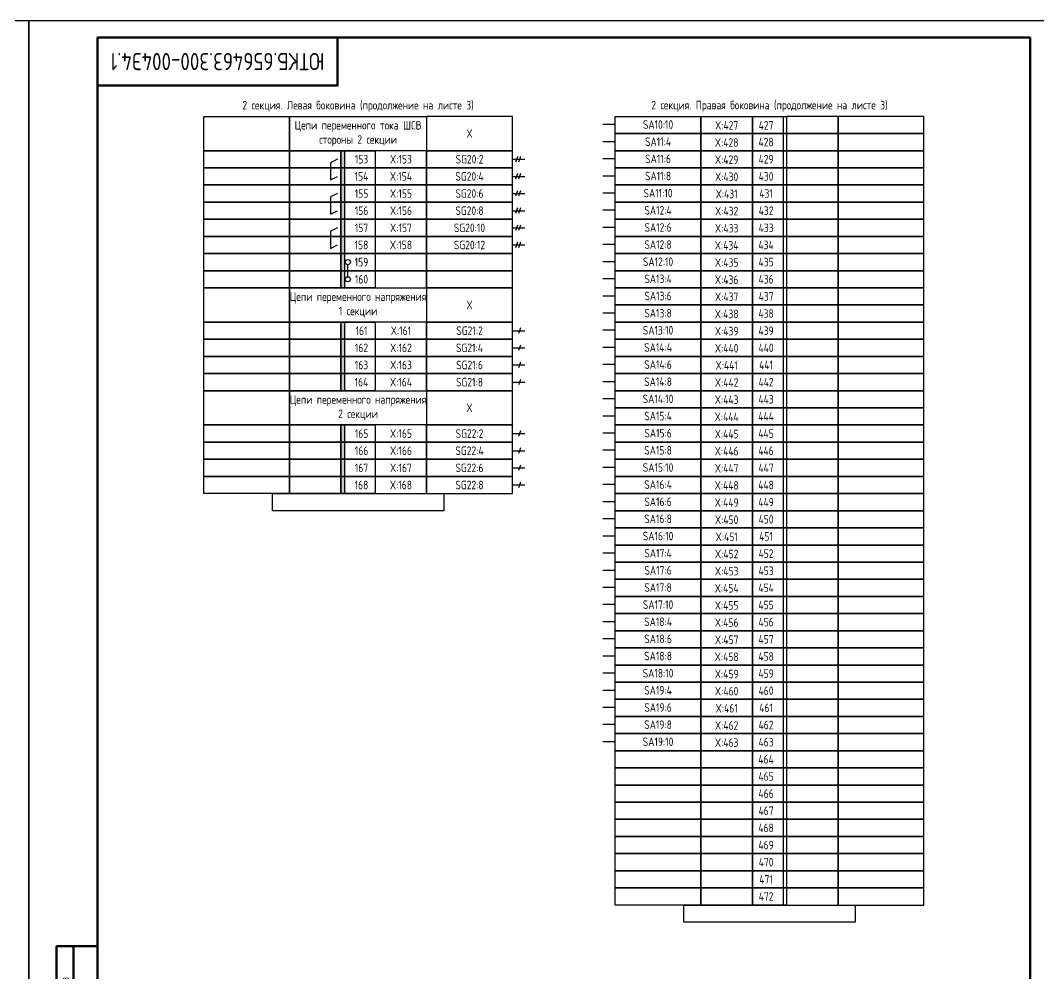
# Model space of a CAD drawing. Header units: millimetres. Extents: x -1612 to 9998, y -90 to 1220.
# Drawn here: x 8868.5 to 9165.5, y 142.1 to 420.1 of the extents above; entities that cross this region are included whole.
import ezdxf

# ---------------------------------------------------------------- set-up
doc = ezdxf.new("R2010")
doc.units = ezdxf.units.MM
doc.styles.add('Gost_type_A', font='GOST_0.TTF')

# ---------------------------------------------------------------- blocks, each defined once
blk = doc.blocks.new('Штамп левый нижний')
at = {"lineweight": 50}
for points in [[(-12, 145), (-7, 145), (-7, 110), (-12, 110)], [(-7, 145), (0, 145), (0, 110), (-7, 110)], [(-12, 110), (-7, 110), (-7, 85), (-12, 85)], [(-7, 110), (0, 110), (0, 85), (-7, 85)], [(-12, 85), (-7, 85), (-7, 60), (-12, 60)], [(-7, 85), (0, 85), (0, 60), (-7, 60)], [(-12, 60), (-7, 60), (-7, 25), (-12, 25)], [(-7, 60), (0, 60), (0, 25), (-7, 25)], [(-12, 25), (-7, 25), (-7, 0), (-12, 0)], [(-7, 25), (0, 25), (0, 0), (-7, 0)]]:
    blk.add_lwpolyline(points, close=True, dxfattribs=at)
at = {"char_height": 2.5, "attachment_point": 5, "rotation": 90, "style": 'Gost_type_A'}
for s, insert, width in [('Подп. и дата', (-9.5, 127.5), 35), ('Инв. № дубл.', (-9.5, 97.5), 25), ('Взам. инв. №', (-9.5, 72.5), 25), ('Подп. и дата', (-9.5, 42.5), 35), ('Инв. N подл.', (-9.5, 12.5), 25)]:
    blk.add_mtext(s, dxfattribs=dict(at, insert=insert, width=width))
blk = doc.blocks.new('Штамп угловой верхний')
at = {"lineweight": 50}
blk.add_lwpolyline([(0, 0), (70, 0), (70, -14), (0, -14)], close=True, dxfattribs=at)

msp = doc.modelspace()

# ---------------------------------------------------------------- hatches: boundary and pattern name
h = msp.add_hatch(color=256)
h.dxf.hatch_style = 1
h.paths.add_polyline_path([(8963, 382.07), (8962, 382.07), (8962, 342.07), (8963, 342.07)])
h = msp.add_hatch(color=256)
h.dxf.hatch_style = 1
h.paths.add_polyline_path([(8963, 332.07), (8962, 332.07), (8962, 312.07), (8963, 312.07)])
h = msp.add_hatch(color=256)
h.dxf.hatch_style = 1
h.paths.add_polyline_path([(8963, 302.07), (8962, 302.07), (8962, 282.07), (8963, 282.07)])

# ---------------------------------------------------------------- linework, layer by layer
for p, q in [((9091, 392.07), (9091, 162.07)), ((9042, 389.68), (9038.38, 389.68)), ((9042, 384.68), (9038.38, 384.68)), ((9013.54, 380.38), (9012.96, 378.76)), ((9014.33, 380.38), (9013.75, 378.76)), ((9012, 379.57), (9015.62, 379.57)), ((9042, 379.68), (9038.38, 379.68)), ((9012, 374.57), (9015.62, 374.57)), ((9013.54, 375.38), (9012.96, 373.76)), ((9014.33, 375.38), (9013.75, 373.76)), ((9042, 374.68), (9038.38, 374.68)), ((9012, 369.57), (9015.62, 369.57)), ((9013.54, 370.38), (9012.96, 368.76)), ((9014.33, 370.38), (9013.75, 368.76)), ((9042, 369.68), (9038.38, 369.68)), ((9013.54, 365.38), (9012.96, 363.76)), ((9014.33, 365.38), (9013.75, 363.76)), ((9012, 364.57), (9015.62, 364.57)), ((9042, 364.68), (9038.38, 364.68)), ((9012, 359.57), (9015.62, 359.57)), ((9013.54, 360.38), (9012.96, 358.76)), ((9014.33, 360.38), (9013.75, 358.76)), ((9042, 359.68), (9038.38, 359.68)), ((9012, 354.57), (9015.62, 354.57)), ((9013.54, 355.38), (9012.96, 353.76)), ((9014.33, 355.38), (9013.75, 353.76)), ((9042, 354.68), (9038.38, 354.68)), ((8964, 345.32), (8964, 348.82)), ((9042, 349.68), (9038.38, 349.68)), ((9042, 344.68), (9038.38, 344.68)), ((9042, 339.68), (9038.38, 339.68)), ((9042, 334.68), (9038.38, 334.68)), ((9014.33, 330.38), (9013.75, 328.76)), ((9042, 329.68), (9038.38, 329.68)), ((9012, 329.57), (9015.62, 329.57)), ((9012, 324.57), (9015.62, 324.57)), ((9014.33, 325.38), (9013.75, 323.76)), ((9042, 324.68), (9038.38, 324.68)), ((9012, 319.57), (9015.62, 319.57)), ((9014.33, 320.38), (9013.75, 318.76)), ((9042, 319.68), (9038.38, 319.68)), ((9014.33, 315.38), (9013.75, 313.76)), ((9012, 314.57), (9015.62, 314.57)), ((9042, 314.68), (9038.38, 314.68)), ((9042, 309.68), (9038.38, 309.68)), ((9042, 304.68), (9038.38, 304.68)), ((9014.33, 300.38), (9013.75, 298.76)), ((9012, 299.57), (9015.62, 299.57)), ((9042, 299.68), (9038.38, 299.68)), ((9012, 294.57), (9015.62, 294.57)), ((9014.33, 295.38), (9013.75, 293.76)), ((9042, 294.68), (9038.38, 294.68)), ((9012, 289.57), (9015.62, 289.57)), ((9014.33, 290.38), (9013.75, 288.76)), ((9042, 289.68), (9038.38, 289.68)), ((9014.33, 285.38), (9013.75, 283.76)), ((9012, 284.57), (9015.62, 284.57)), ((9042, 284.68), (9038.38, 284.68)), ((9042, 279.68), (9038.38, 279.68)), ((9042, 274.68), (9038.38, 274.68)), ((9042, 269.68), (9038.38, 269.68)), ((9042, 264.68), (9038.38, 264.68)), ((9042, 259.68), (9038.38, 259.68)), ((9042, 254.68), (9038.38, 254.68)), ((9042, 249.68), (9038.38, 249.68)), ((9042, 244.68), (9038.38, 244.68)), ((9042, 239.68), (9038.38, 239.68)), ((9042, 234.68), (9038.38, 234.68)), ((9042, 229.68), (9038.38, 229.68)), ((9042, 224.68), (9038.38, 224.68)), ((9042, 219.68), (9038.38, 219.68)), ((9042, 214.68), (9038.38, 214.68)), ((9042, 209.68), (9038.38, 209.68))]:
    msp.add_line(p, q)
for points in [[(8871, 420.07), (8871, 0.07), (8574, 0.07), (8574, 420.07)], [(9168, 420.07), (9168, 0.07), (8871, 0.07), (8871, 420.07)], [(8922, 392.07), (8947, 392.07), (8947, 382.07), (8922, 382.07)], [(8947, 392.07), (8987, 392.07), (8987, 382.07), (8947, 382.07)], [(9012, 392.07), (8987, 392.07), (8987, 382.07), (9012, 382.07)], [(9042, 392.07), (9067, 392.07), (9067, 387.07), (9042, 387.07)], [(9067, 392.07), (9082, 392.07), (9082, 387.07), (9067, 387.07)], [(9082, 392.07), (9092, 392.07), (9092, 387.07), (9082, 387.07)], [(9107, 392.07), (9092, 392.07), (9092, 387.07), (9107, 387.07)], [(9132, 392.07), (9107, 392.07), (9107, 387.07), (9132, 387.07)], [(9042, 387.07), (9067, 387.07), (9067, 377.07), (9042, 377.07)], [(9042, 387.07), (9067, 387.07), (9067, 382.07), (9042, 382.07)], [(9067, 387.07), (9082, 387.07), (9082, 382.07), (9067, 382.07)], [(9082, 387.07), (9092, 387.07), (9092, 382.07), (9082, 382.07)], [(9107, 387.07), (9092, 387.07), (9092, 382.07), (9107, 382.07)], [(9132, 387.07), (9107, 387.07), (9107, 382.07), (9132, 382.07)], [(8922, 382.07), (8947, 382.07), (8947, 377.07), (8922, 377.07)], [(8947, 382.07), (8962, 382.07), (8962, 377.07), (8947, 377.07)], [(8962, 382.07), (8972, 382.07), (8972, 377.07), (8962, 377.07)], [(8987, 382.07), (8972, 382.07), (8972, 377.07), (8987, 377.07)], [(9012, 382.07), (8987, 382.07), (8987, 377.07), (9012, 377.07)], [(9042, 382.07), (9067, 382.07), (9067, 377.07), (9042, 377.07)], [(9067, 382.07), (9082, 382.07), (9082, 377.07), (9067, 377.07)], [(9082, 382.07), (9092, 382.07), (9092, 377.07), (9082, 377.07)], [(9107, 382.07), (9092, 382.07), (9092, 377.07), (9107, 377.07)], [(9132, 382.07), (9107, 382.07), (9107, 377.07), (9132, 377.07)], [(8922, 377.07), (8947, 377.07), (8947, 372.07), (8922, 372.07)], [(8947, 377.07), (8962, 377.07), (8962, 372.07), (8947, 372.07)], [(8962, 377.07), (8972, 377.07), (8972, 372.07), (8962, 372.07)], [(8987, 377.07), (8972, 377.07), (8972, 372.07), (8987, 372.07)], [(9012, 377.07), (8987, 377.07), (8987, 372.07), (9012, 372.07)], [(9042, 377.07), (9067, 377.07), (9067, 372.07), (9042, 372.07)], [(9067, 377.07), (9082, 377.07), (9082, 372.07), (9067, 372.07)], [(9082, 377.07), (9092, 377.07), (9092, 372.07), (9082, 372.07)], [(9107, 377.07), (9092, 377.07), (9092, 372.07), (9107, 372.07)], [(9132, 377.07), (9107, 377.07), (9107, 372.07), (9132, 372.07)], [(8922, 372.07), (8947, 372.07), (8947, 367.07), (8922, 367.07)], [(8947, 372.07), (8962, 372.07), (8962, 367.07), (8947, 367.07)], [(8962, 372.07), (8972, 372.07), (8972, 367.07), (8962, 367.07)], [(8987, 372.07), (8972, 372.07), (8972, 367.07), (8987, 367.07)], [(9012, 372.07), (8987, 372.07), (8987, 367.07), (9012, 367.07)], [(9042, 372.07), (9067, 372.07), (9067, 367.07), (9042, 367.07)], [(9067, 372.07), (9082, 372.07), (9082, 367.07), (9067, 367.07)], [(9082, 372.07), (9092, 372.07), (9092, 367.07), (9082, 367.07)], [(9107, 372.07), (9092, 372.07), (9092, 367.07), (9107, 367.07)], [(9132, 372.07), (9107, 372.07), (9107, 367.07), (9132, 367.07)], [(8922, 367.07), (8947, 367.07), (8947, 362.07), (8922, 362.07)], [(8947, 367.07), (8962, 367.07), (8962, 362.07), (8947, 362.07)], [(8962, 367.07), (8972, 367.07), (8972, 362.07), (8962, 362.07)], [(8987, 367.07), (8972, 367.07), (8972, 362.07), (8987, 362.07)], [(9012, 367.07), (8987, 367.07), (8987, 362.07), (9012, 362.07)], [(9042, 367.07), (9067, 367.07), (9067, 362.07), (9042, 362.07)], [(9067, 367.07), (9082, 367.07), (9082, 362.07), (9067, 362.07)], [(9082, 367.07), (9092, 367.07), (9092, 362.07), (9082, 362.07)], [(9107, 367.07), (9092, 367.07), (9092, 362.07), (9107, 362.07)], [(9132, 367.07), (9107, 367.07), (9107, 362.07), (9132, 362.07)], [(8922, 362.07), (8947, 362.07), (8947, 357.07), (8922, 357.07)], [(8947, 362.07), (8962, 362.07), (8962, 357.07), (8947, 357.07)], [(8962, 362.07), (8972, 362.07), (8972, 357.07), (8962, 357.07)], [(8987, 362.07), (8972, 362.07), (8972, 357.07), (8987, 357.07)], [(9012, 362.07), (8987, 362.07), (8987, 357.07), (9012, 357.07)], [(9042, 362.07), (9067, 362.07), (9067, 357.07), (9042, 357.07)], [(9067, 362.07), (9082, 362.07), (9082, 357.07), (9067, 357.07)], [(9082, 362.07), (9092, 362.07), (9092, 357.07), (9082, 357.07)], [(9107, 362.07), (9092, 362.07), (9092, 357.07), (9107, 357.07)], [(9132, 362.07), (9107, 362.07), (9107, 357.07), (9132, 357.07)], [(8922, 357.07), (8947, 357.07), (8947, 352.07), (8922, 352.07)], [(8947, 357.07), (8962, 357.07), (8962, 352.07), (8947, 352.07)], [(8962, 357.07), (8972, 357.07), (8972, 352.07), (8962, 352.07)], [(8987, 357.07), (8972, 357.07), (8972, 352.07), (8987, 352.07)], [(9012, 357.07), (8987, 357.07), (8987, 352.07), (9012, 352.07)], [(9042, 357.07), (9067, 357.07), (9067, 352.07), (9042, 352.07)], [(9067, 357.07), (9082, 357.07), (9082, 352.07), (9067, 352.07)], [(9082, 357.07), (9092, 357.07), (9092, 352.07), (9082, 352.07)], [(9107, 357.07), (9092, 357.07), (9092, 352.07), (9107, 352.07)], [(9132, 357.07), (9107, 357.07), (9107, 352.07), (9132, 352.07)], [(8922, 352.07), (8947, 352.07), (8947, 347.07), (8922, 347.07)], [(8947, 352.07), (8962, 352.07), (8962, 347.07), (8947, 347.07)], [(8962, 352.07), (8972, 352.07), (8972, 347.07), (8962, 347.07)], [(8987, 352.07), (8972, 352.07), (8972, 347.07), (8987, 347.07)], [(9012, 352.07), (8987, 352.07), (8987, 347.07), (9012, 347.07)], [(9042, 352.07), (9067, 352.07), (9067, 347.07), (9042, 347.07)], [(9067, 352.07), (9082, 352.07), (9082, 347.07), (9067, 347.07)], [(9082, 352.07), (9092, 352.07), (9092, 347.07), (9082, 347.07)], [(9107, 352.07), (9092, 352.07), (9092, 347.07), (9107, 347.07)], [(9132, 352.07), (9107, 352.07), (9107, 347.07), (9132, 347.07)], [(8922, 347.07), (8947, 347.07), (8947, 342.07), (8922, 342.07)], [(8947, 347.07), (8962, 347.07), (8962, 342.07), (8947, 342.07)], [(8962, 347.07), (8972, 347.07), (8972, 342.07), (8962, 342.07)], [(8987, 347.07), (8972, 347.07), (8972, 342.07), (8987, 342.07)], [(9012, 347.07), (8987, 347.07), (8987, 342.07), (9012, 342.07)], [(9042, 347.07), (9067, 347.07), (9067, 342.07), (9042, 342.07)], [(9067, 347.07), (9082, 347.07), (9082, 342.07), (9067, 342.07)], [(9082, 347.07), (9092, 347.07), (9092, 342.07), (9082, 342.07)], [(9107, 347.07), (9092, 347.07), (9092, 342.07), (9107, 342.07)], [(9132, 347.07), (9107, 347.07), (9107, 342.07), (9132, 342.07)], [(8922, 342.07), (8947, 342.07), (8947, 332.07), (8922, 332.07)], [(8947, 342.07), (8987, 342.07), (8987, 332.07), (8947, 332.07)], [(9012, 342.07), (8987, 342.07), (8987, 332.07), (9012, 332.07)], [(9042, 342.07), (9067, 342.07), (9067, 337.07), (9042, 337.07)], [(9067, 342.07), (9082, 342.07), (9082, 337.07), (9067, 337.07)], [(9082, 342.07), (9092, 342.07), (9092, 337.07), (9082, 337.07)], [(9107, 342.07), (9092, 342.07), (9092, 337.07), (9107, 337.07)], [(9132, 342.07), (9107, 342.07), (9107, 337.07), (9132, 337.07)], [(9042, 337.07), (9067, 337.07), (9067, 332.07), (9042, 332.07)], [(9067, 337.07), (9082, 337.07), (9082, 332.07), (9067, 332.07)], [(9082, 337.07), (9092, 337.07), (9092, 332.07), (9082, 332.07)], [(9107, 337.07), (9092, 337.07), (9092, 332.07), (9107, 332.07)], [(9132, 337.07), (9107, 337.07), (9107, 332.07), (9132, 332.07)], [(8922, 332.07), (8947, 332.07), (8947, 327.07), (8922, 327.07)], [(8947, 332.07), (8962, 332.07), (8962, 327.07), (8947, 327.07)], [(8962, 332.07), (8972, 332.07), (8972, 327.07), (8962, 327.07)], [(8987, 332.07), (8972, 332.07), (8972, 327.07), (8987, 327.07)], [(9012, 332.07), (8987, 332.07), (8987, 327.07), (9012, 327.07)], [(9042, 332.07), (9067, 332.07), (9067, 327.07), (9042, 327.07)], [(9067, 332.07), (9082, 332.07), (9082, 327.07), (9067, 327.07)], [(9082, 332.07), (9092, 332.07), (9092, 327.07), (9082, 327.07)], [(9107, 332.07), (9092, 332.07), (9092, 327.07), (9107, 327.07)], [(9132, 332.07), (9107, 332.07), (9107, 327.07), (9132, 327.07)], [(8922, 327.07), (8947, 327.07), (8947, 322.07), (8922, 322.07)], [(8947, 327.07), (8962, 327.07), (8962, 322.07), (8947, 322.07)], [(8962, 327.07), (8972, 327.07), (8972, 322.07), (8962, 322.07)], [(8987, 327.07), (8972, 327.07), (8972, 322.07), (8987, 322.07)], [(9012, 327.07), (8987, 327.07), (8987, 322.07), (9012, 322.07)], [(9042, 327.07), (9067, 327.07), (9067, 322.07), (9042, 322.07)], [(9067, 327.07), (9082, 327.07), (9082, 322.07), (9067, 322.07)], [(9082, 327.07), (9092, 327.07), (9092, 322.07), (9082, 322.07)], [(9107, 327.07), (9092, 327.07), (9092, 322.07), (9107, 322.07)], [(9132, 327.07), (9107, 327.07), (9107, 322.07), (9132, 322.07)], [(8922, 322.07), (8947, 322.07), (8947, 317.07), (8922, 317.07)], [(8947, 322.07), (8962, 322.07), (8962, 317.07), (8947, 317.07)], [(8962, 322.07), (8972, 322.07), (8972, 317.07), (8962, 317.07)], [(8987, 322.07), (8972, 322.07), (8972, 317.07), (8987, 317.07)], [(9012, 322.07), (8987, 322.07), (8987, 317.07), (9012, 317.07)], [(9042, 322.07), (9067, 322.07), (9067, 317.07), (9042, 317.07)], [(9067, 322.07), (9082, 322.07), (9082, 317.07), (9067, 317.07)], [(9082, 322.07), (9092, 322.07), (9092, 317.07), (9082, 317.07)], [(9107, 322.07), (9092, 322.07), (9092, 317.07), (9107, 317.07)], [(9132, 322.07), (9107, 322.07), (9107, 317.07), (9132, 317.07)], [(8922, 317.07), (8947, 317.07), (8947, 312.07), (8922, 312.07)], [(8947, 317.07), (8962, 317.07), (8962, 312.07), (8947, 312.07)], [(8962, 317.07), (8972, 317.07), (8972, 312.07), (8962, 312.07)], [(8987, 317.07), (8972, 317.07), (8972, 312.07), (8987, 312.07)], [(9012, 317.07), (8987, 317.07), (8987, 312.07), (9012, 312.07)], [(9042, 317.07), (9067, 317.07), (9067, 312.07), (9042, 312.07)], [(9067, 317.07), (9082, 317.07), (9082, 312.07), (9067, 312.07)], [(9082, 317.07), (9092, 317.07), (9092, 312.07), (9082, 312.07)], [(9107, 317.07), (9092, 317.07), (9092, 312.07), (9107, 312.07)], [(9132, 317.07), (9107, 317.07), (9107, 312.07), (9132, 312.07)], [(8922, 312.07), (8947, 312.07), (8947, 302.07), (8922, 302.07)], [(8947, 312.07), (8987, 312.07), (8987, 302.07), (8947, 302.07)], [(9012, 312.07), (8987, 312.07), (8987, 302.07), (9012, 302.07)], [(9042, 312.07), (9067, 312.07), (9067, 307.07), (9042, 307.07)], [(9067, 312.07), (9082, 312.07), (9082, 307.07), (9067, 307.07)], [(9082, 312.07), (9092, 312.07), (9092, 307.07), (9082, 307.07)], [(9107, 312.07), (9092, 312.07), (9092, 307.07), (9107, 307.07)], [(9132, 312.07), (9107, 312.07), (9107, 307.07), (9132, 307.07)], [(9042, 307.07), (9067, 307.07), (9067, 302.07), (9042, 302.07)], [(9067, 307.07), (9082, 307.07), (9082, 302.07), (9067, 302.07)], [(9082, 307.07), (9092, 307.07), (9092, 302.07), (9082, 302.07)], [(9107, 307.07), (9092, 307.07), (9092, 302.07), (9107, 302.07)], [(9132, 307.07), (9107, 307.07), (9107, 302.07), (9132, 302.07)], [(8922, 302.07), (8947, 302.07), (8947, 297.07), (8922, 297.07)], [(8947, 302.07), (8962, 302.07), (8962, 297.07), (8947, 297.07)], [(8962, 302.07), (8972, 302.07), (8972, 297.07), (8962, 297.07)], [(8987, 302.07), (8972, 302.07), (8972, 297.07), (8987, 297.07)], [(9012, 302.07), (8987, 302.07), (8987, 297.07), (9012, 297.07)], [(9042, 302.07), (9067, 302.07), (9067, 297.07), (9042, 297.07)], [(9067, 302.07), (9082, 302.07), (9082, 297.07), (9067, 297.07)], [(9082, 302.07), (9092, 302.07), (9092, 297.07), (9082, 297.07)], [(9107, 302.07), (9092, 302.07), (9092, 297.07), (9107, 297.07)], [(9132, 302.07), (9107, 302.07), (9107, 297.07), (9132, 297.07)], [(8922, 297.07), (8947, 297.07), (8947, 292.07), (8922, 292.07)], [(8947, 297.07), (8962, 297.07), (8962, 292.07), (8947, 292.07)], [(8962, 297.07), (8972, 297.07), (8972, 292.07), (8962, 292.07)], [(8987, 297.07), (8972, 297.07), (8972, 292.07), (8987, 292.07)], [(9012, 297.07), (8987, 297.07), (8987, 292.07), (9012, 292.07)], [(9042, 297.07), (9067, 297.07), (9067, 292.07), (9042, 292.07)], [(9067, 297.07), (9082, 297.07), (9082, 292.07), (9067, 292.07)], [(9082, 297.07), (9092, 297.07), (9092, 292.07), (9082, 292.07)], [(9107, 297.07), (9092, 297.07), (9092, 292.07), (9107, 292.07)], [(9132, 297.07), (9107, 297.07), (9107, 292.07), (9132, 292.07)], [(8922, 292.07), (8947, 292.07), (8947, 287.07), (8922, 287.07)], [(8947, 292.07), (8962, 292.07), (8962, 287.07), (8947, 287.07)], [(8962, 292.07), (8972, 292.07), (8972, 287.07), (8962, 287.07)], [(8987, 292.07), (8972, 292.07), (8972, 287.07), (8987, 287.07)], [(9012, 292.07), (8987, 292.07), (8987, 287.07), (9012, 287.07)], [(9042, 292.07), (9067, 292.07), (9067, 287.07), (9042, 287.07)], [(9067, 292.07), (9082, 292.07), (9082, 287.07), (9067, 287.07)], [(9082, 292.07), (9092, 292.07), (9092, 287.07), (9082, 287.07)], [(9107, 292.07), (9092, 292.07), (9092, 287.07), (9107, 287.07)], [(9132, 292.07), (9107, 292.07), (9107, 287.07), (9132, 287.07)], [(8922, 287.07), (8947, 287.07), (8947, 282.07), (8922, 282.07)], [(8947, 287.07), (8962, 287.07), (8962, 282.07), (8947, 282.07)], [(8962, 287.07), (8972, 287.07), (8972, 282.07), (8962, 282.07)], [(8987, 287.07), (8972, 287.07), (8972, 282.07), (8987, 282.07)], [(9012, 287.07), (8987, 287.07), (8987, 282.07), (9012, 282.07)], [(9042, 287.07), (9067, 287.07), (9067, 282.07), (9042, 282.07)], [(9067, 287.07), (9082, 287.07), (9082, 282.07), (9067, 282.07)], [(9082, 287.07), (9092, 287.07), (9092, 282.07), (9082, 282.07)], [(9107, 287.07), (9092, 287.07), (9092, 282.07), (9107, 282.07)], [(9132, 287.07), (9107, 287.07), (9107, 282.07), (9132, 282.07)], [(8942, 282.07), (8992, 282.07), (8992, 277.07), (8942, 277.07)], [(9042, 282.07), (9067, 282.07), (9067, 277.07), (9042, 277.07)], [(9067, 282.07), (9082, 282.07), (9082, 277.07), (9067, 277.07)], [(9082, 282.07), (9092, 282.07), (9092, 277.07), (9082, 277.07)], [(9107, 282.07), (9092, 282.07), (9092, 277.07), (9107, 277.07)], [(9132, 282.07), (9107, 282.07), (9107, 277.07), (9132, 277.07)], [(9042, 277.07), (9067, 277.07), (9067, 272.07), (9042, 272.07)], [(9067, 277.07), (9082, 277.07), (9082, 272.07), (9067, 272.07)], [(9082, 277.07), (9092, 277.07), (9092, 272.07), (9082, 272.07)], [(9107, 277.07), (9092, 277.07), (9092, 272.07), (9107, 272.07)], [(9132, 277.07), (9107, 277.07), (9107, 272.07), (9132, 272.07)], [(9042, 272.07), (9067, 272.07), (9067, 267.07), (9042, 267.07)], [(9067, 272.07), (9082, 272.07), (9082, 267.07), (9067, 267.07)], [(9082, 272.07), (9092, 272.07), (9092, 267.07), (9082, 267.07)], [(9107, 272.07), (9092, 272.07), (9092, 267.07), (9107, 267.07)], [(9132, 272.07), (9107, 272.07), (9107, 267.07), (9132, 267.07)], [(9042, 267.07), (9067, 267.07), (9067, 262.07), (9042, 262.07)], [(9067, 267.07), (9082, 267.07), (9082, 262.07), (9067, 262.07)], [(9082, 267.07), (9092, 267.07), (9092, 262.07), (9082, 262.07)], [(9107, 267.07), (9092, 267.07), (9092, 262.07), (9107, 262.07)], [(9132, 267.07), (9107, 267.07), (9107, 262.07), (9132, 262.07)], [(9042, 262.07), (9067, 262.07), (9067, 257.07), (9042, 257.07)], [(9067, 262.07), (9082, 262.07), (9082, 257.07), (9067, 257.07)], [(9082, 262.07), (9092, 262.07), (9092, 257.07), (9082, 257.07)], [(9107, 262.07), (9092, 262.07), (9092, 257.07), (9107, 257.07)], [(9132, 262.07), (9107, 262.07), (9107, 257.07), (9132, 257.07)], [(9042, 257.07), (9067, 257.07), (9067, 252.07), (9042, 252.07)], [(9067, 257.07), (9082, 257.07), (9082, 252.07), (9067, 252.07)], [(9082, 257.07), (9092, 257.07), (9092, 252.07), (9082, 252.07)], [(9107, 257.07), (9092, 257.07), (9092, 252.07), (9107, 252.07)], [(9132, 257.07), (9107, 257.07), (9107, 252.07), (9132, 252.07)], [(9042, 252.07), (9067, 252.07), (9067, 247.07), (9042, 247.07)], [(9067, 252.07), (9082, 252.07), (9082, 247.07), (9067, 247.07)], [(9082, 252.07), (9092, 252.07), (9092, 247.07), (9082, 247.07)], [(9107, 252.07), (9092, 252.07), (9092, 247.07), (9107, 247.07)], [(9132, 252.07), (9107, 252.07), (9107, 247.07), (9132, 247.07)], [(9042, 247.07), (9067, 247.07), (9067, 242.07), (9042, 242.07)], [(9067, 247.07), (9082, 247.07), (9082, 242.07), (9067, 242.07)], [(9082, 247.07), (9092, 247.07), (9092, 242.07), (9082, 242.07)], [(9107, 247.07), (9092, 247.07), (9092, 242.07), (9107, 242.07)], [(9132, 247.07), (9107, 247.07), (9107, 242.07), (9132, 242.07)], [(9042, 242.07), (9067, 242.07), (9067, 237.07), (9042, 237.07)], [(9067, 242.07), (9082, 242.07), (9082, 237.07), (9067, 237.07)], [(9082, 242.07), (9092, 242.07), (9092, 237.07), (9082, 237.07)], [(9107, 242.07), (9092, 242.07), (9092, 237.07), (9107, 237.07)], [(9132, 242.07), (9107, 242.07), (9107, 237.07), (9132, 237.07)], [(9042, 237.07), (9067, 237.07), (9067, 232.07), (9042, 232.07)], [(9067, 237.07), (9082, 237.07), (9082, 232.07), (9067, 232.07)], [(9082, 237.07), (9092, 237.07), (9092, 232.07), (9082, 232.07)], [(9107, 237.07), (9092, 237.07), (9092, 232.07), (9107, 232.07)], [(9132, 237.07), (9107, 237.07), (9107, 232.07), (9132, 232.07)], [(9042, 232.07), (9067, 232.07), (9067, 227.07), (9042, 227.07)], [(9067, 232.07), (9082, 232.07), (9082, 227.07), (9067, 227.07)], [(9082, 232.07), (9092, 232.07), (9092, 227.07), (9082, 227.07)], [(9107, 232.07), (9092, 232.07), (9092, 227.07), (9107, 227.07)], [(9132, 232.07), (9107, 232.07), (9107, 227.07), (9132, 227.07)], [(9042, 227.07), (9067, 227.07), (9067, 222.07), (9042, 222.07)], [(9067, 227.07), (9082, 227.07), (9082, 222.07), (9067, 222.07)], [(9082, 227.07), (9092, 227.07), (9092, 222.07), (9082, 222.07)], [(9107, 227.07), (9092, 227.07), (9092, 222.07), (9107, 222.07)], [(9132, 227.07), (9107, 227.07), (9107, 222.07), (9132, 222.07)], [(9042, 222.07), (9067, 222.07), (9067, 217.07), (9042, 217.07)], [(9067, 222.07), (9082, 222.07), (9082, 217.07), (9067, 217.07)], [(9082, 222.07), (9092, 222.07), (9092, 217.07), (9082, 217.07)], [(9107, 222.07), (9092, 222.07), (9092, 217.07), (9107, 217.07)], [(9132, 222.07), (9107, 222.07), (9107, 217.07), (9132, 217.07)], [(9042, 217.07), (9067, 217.07), (9067, 212.07), (9042, 212.07)], [(9067, 217.07), (9082, 217.07), (9082, 212.07), (9067, 212.07)], [(9082, 217.07), (9092, 217.07), (9092, 212.07), (9082, 212.07)], [(9107, 217.07), (9092, 217.07), (9092, 212.07), (9107, 212.07)], [(9132, 217.07), (9107, 217.07), (9107, 212.07), (9132, 212.07)], [(9042, 212.07), (9067, 212.07), (9067, 207.07), (9042, 207.07)], [(9067, 212.07), (9082, 212.07), (9082, 207.07), (9067, 207.07)], [(9082, 212.07), (9092, 212.07), (9092, 207.07), (9082, 207.07)], [(9107, 212.07), (9092, 212.07), (9092, 207.07), (9107, 207.07)], [(9132, 212.07), (9107, 212.07), (9107, 207.07), (9132, 207.07)], [(9042, 207.07), (9067, 207.07), (9067, 202.07), (9042, 202.07)], [(9067, 207.07), (9082, 207.07), (9082, 202.07), (9067, 202.07)], [(9082, 207.07), (9092, 207.07), (9092, 202.07), (9082, 202.07)], [(9107, 207.07), (9092, 207.07), (9092, 202.07), (9107, 202.07)], [(9132, 207.07), (9107, 207.07), (9107, 202.07), (9132, 202.07)], [(9042, 202.07), (9067, 202.07), (9067, 197.07), (9042, 197.07)], [(9067, 202.07), (9082, 202.07), (9082, 197.07), (9067, 197.07)], [(9082, 202.07), (9092, 202.07), (9092, 197.07), (9082, 197.07)], [(9107, 202.07), (9092, 202.07), (9092, 197.07), (9107, 197.07)], [(9132, 202.07), (9107, 202.07), (9107, 197.07), (9132, 197.07)], [(9042, 197.07), (9067, 197.07), (9067, 192.07), (9042, 192.07)], [(9067, 197.07), (9082, 197.07), (9082, 192.07), (9067, 192.07)], [(9082, 197.07), (9092, 197.07), (9092, 192.07), (9082, 192.07)], [(9107, 197.07), (9092, 197.07), (9092, 192.07), (9107, 192.07)], [(9132, 197.07), (9107, 197.07), (9107, 192.07), (9132, 192.07)], [(9042, 192.07), (9067, 192.07), (9067, 187.07), (9042, 187.07)], [(9067, 192.07), (9082, 192.07), (9082, 187.07), (9067, 187.07)], [(9082, 192.07), (9092, 192.07), (9092, 187.07), (9082, 187.07)], [(9107, 192.07), (9092, 192.07), (9092, 187.07), (9107, 187.07)], [(9132, 192.07), (9107, 192.07), (9107, 187.07), (9132, 187.07)], [(9042, 187.07), (9067, 187.07), (9067, 182.07), (9042, 182.07)], [(9067, 187.07), (9082, 187.07), (9082, 182.07), (9067, 182.07)], [(9082, 187.07), (9092, 187.07), (9092, 182.07), (9082, 182.07)], [(9107, 187.07), (9092, 187.07), (9092, 182.07), (9107, 182.07)], [(9132, 187.07), (9107, 187.07), (9107, 182.07), (9132, 182.07)], [(9042, 182.07), (9067, 182.07), (9067, 177.07), (9042, 177.07)], [(9067, 182.07), (9082, 182.07), (9082, 177.07), (9067, 177.07)], [(9082, 182.07), (9092, 182.07), (9092, 177.07), (9082, 177.07)], [(9107, 182.07), (9092, 182.07), (9092, 177.07), (9107, 177.07)], [(9132, 182.07), (9107, 182.07), (9107, 177.07), (9132, 177.07)], [(9042, 177.07), (9067, 177.07), (9067, 172.07), (9042, 172.07)], [(9067, 177.07), (9082, 177.07), (9082, 172.07), (9067, 172.07)], [(9082, 177.07), (9092, 177.07), (9092, 172.07), (9082, 172.07)], [(9107, 177.07), (9092, 177.07), (9092, 172.07), (9107, 172.07)], [(9132, 177.07), (9107, 177.07), (9107, 172.07), (9132, 172.07)], [(9042, 172.07), (9067, 172.07), (9067, 167.07), (9042, 167.07)], [(9067, 172.07), (9082, 172.07), (9082, 167.07), (9067, 167.07)], [(9082, 172.07), (9092, 172.07), (9092, 167.07), (9082, 167.07)], [(9107, 172.07), (9092, 172.07), (9092, 167.07), (9107, 167.07)], [(9132, 172.07), (9107, 172.07), (9107, 167.07), (9132, 167.07)], [(9042, 167.07), (9067, 167.07), (9067, 162.07), (9042, 162.07)], [(9067, 167.07), (9082, 167.07), (9082, 162.07), (9067, 162.07)], [(9082, 167.07), (9092, 167.07), (9092, 162.07), (9082, 162.07)], [(9107, 167.07), (9092, 167.07), (9092, 162.07), (9107, 162.07)], [(9132, 167.07), (9107, 167.07), (9107, 162.07), (9132, 162.07)], [(9062, 162.07), (9112, 162.07), (9112, 157.07), (9062, 157.07)]]:
    msp.add_lwpolyline(points, close=True)
at = {"lineweight": 50}
msp.add_lwpolyline([(9163, 415.07), (9163, 5.07), (8891, 5.07), (8891, 415.07)], close=True, dxfattribs=at)
for points in [[(8962, 342.07), (8962, 382.07), (8963, 382.07), (8963, 342.07)], [(8961, 379.57), (8959, 378.57), (8959, 373.57), (8961, 374.57)], [(8961, 369.57), (8959, 368.57), (8959, 363.57), (8961, 364.57)], [(8961, 359.57), (8959, 358.57), (8959, 353.57), (8961, 354.57)], [(8962, 312.07), (8962, 332.07), (8963, 332.07), (8963, 312.07)], [(8962, 282.07), (8962, 302.07), (8963, 302.07), (8963, 282.07)]]:
    msp.add_lwpolyline(points)
for centre in [(8964, 349.57), (8964, 344.57)]:
    msp.add_circle(centre, 0.75)

# ---------------------------------------------------------------- block references
for name, p in [('Штамп угловой верхний', (8891, 415.07)), ('Штамп левый нижний', (8891, 5.07))]:
    msp.add_blockref(name, p)

# ---------------------------------------------------------------- texts
at = {"insert": (8926, 408.07), "char_height": 5, "width": 70, "attachment_point": 5, "rotation": 180, "style": 'Gost_type_A'}
msp.add_mtext('ЮТКБ.656463.300-004Э4.1', dxfattribs=at)
at = {"char_height": 2.5, "attachment_point": 5, "style": 'Gost_type_A'}
for s, insert, width in [('2 секция. Левая боковина (продолжение на листе 3)', (8967, 395), 90), ('2 секция. Правая боковина (продолжение на листе 3)', (9087, 395.03), 90), ('Цепи переменного тока ШСВ\\Pстороны 2 секции', (8967, 387.07), 40), ('SA10:10', (9054.5, 389.68), 25), ('X', (8999.5, 387.07), 25), ('SA11:4', (9054.5, 384.68), 25), ('SG20:2', (8999.5, 379.57), 25), ('SA11:6', (9054.5, 379.68), 25), ('SG20:4', (8999.5, 374.57), 25), ('SA11:8', (9054.5, 374.68), 25), ('SG20:6', (8999.5, 369.57), 25), ('SA11:10', (9054.5, 369.68), 25), ('SG20:8', (8999.5, 364.57), 25), ('SA12:4', (9054.5, 364.68), 25), ('SG20:10', (8999.5, 359.57), 25), ('SA12:6', (9054.5, 359.68), 25), ('SG20:12', (8999.5, 354.57), 25), ('SA12:8', (9054.5, 354.68), 25), ('SA12:10', (9054.5, 349.68), 25), ('SA13:4', (9054.5, 344.68), 25), ('Цепи переменного напряжения 1 секции', (8967, 337.07), 40), ('SA13:6', (9054.5, 339.68), 25), ('X', (8999.5, 337.07), 25), ('SA13:8', (9054.5, 334.68), 25), ('SG21:2', (8999.5, 329.57), 25), ('SA13:10', (9054.5, 329.68), 25), ('SG21:4', (8999.5, 324.57), 25), ('SA14:4', (9054.5, 324.68), 25), ('SG21:6', (8999.5, 319.57), 25), ('SA14:6', (9054.5, 319.68), 25), ('SG21:8', (8999.5, 314.57), 25), ('SA14:8', (9054.5, 314.68), 25), ('Цепи переменного напряжения 2 секции', (8967, 307.07), 40), ('SA14:10', (9054.5, 309.68), 25), ('X', (8999.5, 307.07), 25), ('SA15:4', (9054.5, 304.68), 25), ('SG22:2', (8999.5, 299.57), 25), ('SA15:6', (9054.5, 299.68), 25), ('SG22:4', (8999.5, 294.57), 25), ('SA15:8', (9054.5, 294.68), 25), ('SG22:6', (8999.5, 289.57), 25), ('SA15:10', (9054.5, 289.68), 25), ('SG22:8', (8999.5, 284.57), 25), ('SA16:4', (9054.5, 284.68), 25), ('SA16:6', (9054.5, 279.68), 25), ('SA16:8', (9054.5, 274.68), 25), ('SA16:10', (9054.5, 269.68), 25), ('SA17:4', (9054.5, 264.68), 25), ('SA17:6', (9054.5, 259.68), 25), ('SA17:8', (9054.5, 254.68), 25), ('SA17:10', (9054.5, 249.68), 25), ('SA18:4', (9054.5, 244.68), 25), ('SA18:6', (9054.5, 239.68), 25), ('SA18:8', (9054.5, 234.68), 25), ('SA18:10', (9054.5, 229.68), 25), ('SA19:4', (9054.5, 224.68), 25), ('SA19:6', (9054.5, 219.68), 25), ('SA19:8', (9054.5, 214.68), 25), ('SA19:10', (9054.5, 209.68), 25)]:
    msp.add_mtext(s, dxfattribs=dict(at, insert=insert, width=width))
at = {"ltscale": 10, "char_height": 2.5, "attachment_point": 5, "style": 'Gost_type_A'}
for s, insert, width in [('X:427', (9074.5, 389.45), 15), ('427', (9086, 389.45), 8), ('X:428', (9074.5, 384.45), 15), ('428', (9086, 384.57), 8), ('153', (8968, 379.57), 8), ('X:153', (8979.5, 379.57), 15), ('X:429', (9074.5, 379.45), 15), ('429', (9086, 379.57), 8), ('154', (8968, 374.57), 8), ('X:154', (8979.5, 374.57), 15), ('X:430', (9074.5, 374.45), 15), ('430', (9086, 374.57), 8), ('155', (8968, 369.57), 8), ('X:155', (8979.5, 369.57), 15), ('X:431', (9074.5, 369.45), 15), ('431', (9086, 369.57), 8), ('156', (8968, 364.57), 8), ('X:156', (8979.5, 364.57), 15), ('X:432', (9074.5, 364.45), 15), ('432', (9086, 364.57), 8), ('157', (8968, 359.57), 8), ('X:157', (8979.5, 359.57), 15), ('X:433', (9074.5, 359.45), 15), ('433', (9086, 359.57), 8), ('158', (8968, 354.57), 8), ('X:158', (8979.5, 354.57), 15), ('X:434', (9074.5, 354.45), 15), ('434', (9086, 354.57), 8), ('159', (8968, 349.57), 8), ('X:435', (9074.5, 349.45), 15), ('435', (9086, 349.57), 8), ('160', (8968, 344.57), 8), ('X:436', (9074.5, 344.45), 15), ('436', (9086, 344.57), 8), ('X:437', (9074.5, 339.45), 15), ('437', (9086, 339.57), 8), ('X:438', (9074.5, 334.45), 15), ('438', (9086, 334.57), 8), ('161', (8968, 329.57), 8), ('X:161', (8979.5, 329.57), 15), ('X:439', (9074.5, 329.45), 15), ('439', (9086, 329.57), 8), ('162', (8968, 324.57), 8), ('X:162', (8979.5, 324.57), 15), ('X:440', (9074.5, 324.45), 15), ('440', (9086, 324.57), 8), ('163', (8968, 319.57), 8), ('X:163', (8979.5, 319.57), 15), ('441', (9086, 319.57), 8), ('X:441', (9074.5, 319.45), 15), ('164', (8968, 314.57), 8), ('X:164', (8979.5, 314.57), 15), ('X:442', (9074.5, 314.45), 15), ('442', (9086, 314.57), 8), ('X:443', (9074.5, 309.45), 15), ('443', (9086, 309.57), 8), ('X:444', (9074.5, 304.45), 15), ('444', (9086, 304.57), 8), ('165', (8968, 299.57), 8), ('X:165', (8979.5, 299.57), 15), ('X:445', (9074.5, 299.45), 15), ('445', (9086, 299.57), 8), ('166', (8968, 294.57), 8), ('X:166', (8979.5, 294.57), 15), ('X:446', (9074.5, 294.45), 15), ('446', (9086, 294.57), 8), ('167', (8968, 289.57), 8), ('X:167', (8979.5, 289.57), 15), ('X:447', (9074.5, 289.45), 15), ('447', (9086, 289.57), 8), ('168', (8968, 284.57), 8), ('X:168', (8979.5, 284.57), 15), ('X:448', (9074.5, 284.45), 15), ('448', (9086, 284.57), 8), ('X:449', (9074.5, 279.45), 15), ('449', (9086, 279.57), 8), ('X:450', (9074.5, 274.45), 15), ('450', (9086, 274.57), 8), ('X:451', (9074.5, 269.45), 15), ('451', (9086, 269.57), 8), ('X:452', (9074.5, 264.45), 15), ('452', (9086, 264.57), 8), ('X:453', (9074.5, 259.45), 15), ('453', (9086, 259.57), 8), ('X:454', (9074.5, 254.45), 15), ('454', (9086, 254.57), 8), ('X:455', (9074.5, 249.45), 15), ('455', (9086, 249.57), 8), ('X:456', (9074.5, 244.45), 15), ('456', (9086, 244.57), 8), ('X:457', (9074.5, 239.45), 15), ('457', (9086, 239.57), 8), ('X:458', (9074.5, 234.45), 15), ('458', (9086, 234.57), 8), ('X:459', (9074.5, 229.45), 15), ('459', (9086, 229.57), 8), ('460', (9086, 224.57), 8), ('X:460', (9074.5, 224.45), 15), ('X:461', (9074.5, 219.45), 15), ('461', (9086, 219.57), 8), ('X:462', (9074.5, 214.45), 15), ('462', (9086, 214.57), 8), ('X:463', (9074.5, 209.45), 15), ('463', (9086, 209.57), 8), ('464', (9086, 204.57), 8), ('465', (9086, 199.57), 8), ('466', (9086, 194.57), 8), ('467', (9086, 189.57), 8), ('468', (9086, 184.57), 8), ('469', (9086, 179.57), 8), ('470', (9086, 174.57), 8), ('471', (9086, 169.57), 8), ('472', (9086, 164.57), 8)]:
    msp.add_mtext(s, dxfattribs=dict(at, insert=insert, width=width))

doc.saveas('drawing.dxf')
